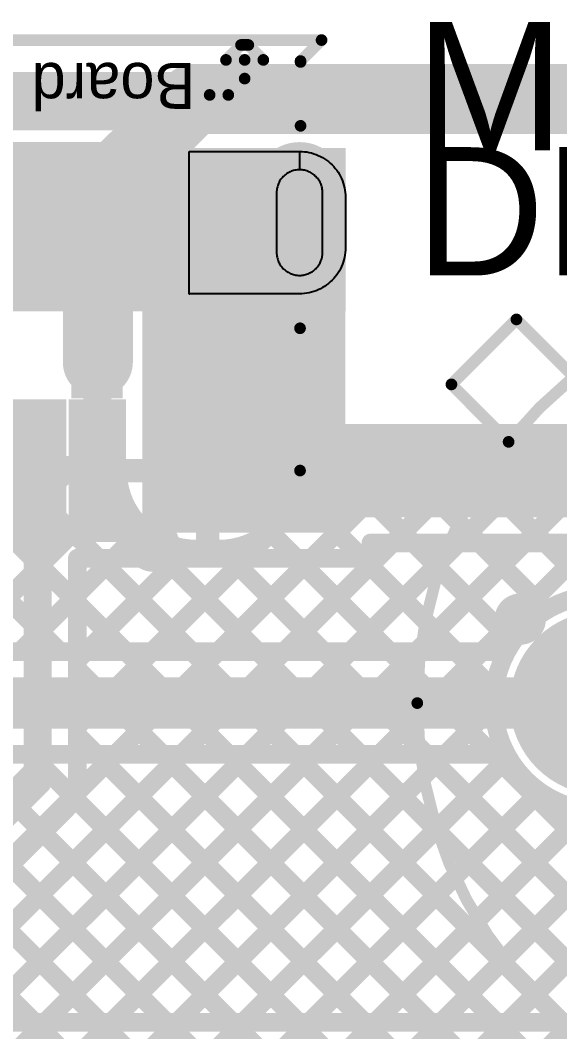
# Model space of a CAD drawing. Header units: millimetres. Extents: x 0 to 214, y 0 to 214.
# Drawn here: x 4.8047 to 5.0359, y 3.8891 to 4.3228 of the extents above; entities that cross this region are included whole.
import ezdxf

# ---------------------------------------------------------------- set-up
doc = ezdxf.new("R2010")
doc.units = ezdxf.units.MM
doc.header["$MEASUREMENT"] = 0
for name, color, linetype in [('BottomLayer', 5, 'Continuous'), ('BottomSolder', 6, 'Continuous'), ('MultiLayer', 9, 'Continuous'), ('PadHoleLayer', 156, 'Continuous'), ('TopLayer', 1, 'Continuous'), ('TopOverlay', 2, 'Continuous'), ('TopPaste', 8, 'Continuous'), ('TopSolder', 216, 'Continuous'), ('ViaHoleLayer', 16, 'Continuous')]:
    doc.layers.add(name, color=color, linetype=linetype)
doc.styles.add('Arial', font='', dxfattribs={"height": 0.2})
doc.styles.get('Arial').set_extended_font_data('Arial')

# ---------------------------------------------------------------- blocks, each defined once
blk = doc.blocks.new('AS312_22')
at = {"layer": 'BottomLayer'}
h = blk.add_hatch(color=5, dxfattribs=at)
edge = h.paths.add_edge_path()
edge.add_arc((-0.1, 0.05), 0.03543, 0, 360)
at = {"layer": 'BottomSolder'}
h = blk.add_hatch(color=6, dxfattribs=at)
edge = h.paths.add_edge_path()
edge.add_arc((-0.1, 0.05), 0.03943, 0, 360)
at = {"layer": 'MultiLayer'}
h = blk.add_hatch(color=9, dxfattribs=at)
edge = h.paths.add_edge_path()
edge.add_arc((-0.1, 0.05), 0.03543, 0, 360)
at = {"layer": 'TopLayer'}
h = blk.add_hatch(color=1, dxfattribs=at)
edge = h.paths.add_edge_path()
edge.add_arc((-0.1, 0.05), 0.03543, 0, 360)
at = {"layer": 'TopSolder'}
h = blk.add_hatch(color=216, dxfattribs=at)
edge = h.paths.add_edge_path()
edge.add_arc((-0.1, 0.05), 0.03943, 0, 360)
at = {"layer": 'TopOverlay'}
for points, const_width in [([(0.17913, 0.05, 1), (-0.17913, 0.05, 1)], 0.005), ([(-0.1379, 0.21449, 1), (-0.1354, 0.21449, 1)], 0.0025), ([(-0.1379, 0.21449, 1), (-0.1354, 0.21449, 1)], 0.0025), ([(-0.16576, 0.18663, 1), (-0.16326, 0.18663, 1)], 0.0025), ([(-0.16574, 0.18665, 1), (-0.16324, 0.18665, 1)], 0.0025), ([(-0.14125, 0.162, 1), (-0.13875, 0.162, 1)], 0.0025), ([(-0.129, 0.086, 1), (-0.141, 0.086, 1)], 0.01), ([(-0.1435, 0.086, 1), (-0.1385, 0.086, 1)], 0.005), ([(-0.1315, 0.086, 1), (-0.1265, 0.086, 1)], 0.005), ([(-0.18038, 0.05, 1), (-0.17788, 0.05, 1)], 0.0025)]:
    blk.add_lwpolyline(points, format="xyb", close=True, dxfattribs=dict(at, const_width=const_width))
at = {"layer": 'TopOverlay', "const_width": 0.005}
for points in [[(-0.16449, 0.18665), (-0.13665, 0.21449)], [(-0.13665, 0.21449), (-0.11208, 0.18992)], [(-0.16451, 0.18663), (-0.14, 0.162)]]:
    blk.add_lwpolyline(points, dxfattribs=at)
blk = doc.blocks.new('10118194_0001LF_84')
at = {"layer": 'BottomLayer'}
h = blk.add_hatch(color=5, dxfattribs=at)
edge = h.paths.add_edge_path()
edge.add_arc((-0.0935, 0.05315), 0.01969, 270, 450)
edge.add_line((-0.0935, 0.07283), (-0.10335, 0.07283))
edge.add_arc((-0.10335, 0.05315), 0.01969, 90, 270)
edge.add_line((-0.10335, 0.03346), (-0.0935, 0.03346))
h = blk.add_hatch(color=5, dxfattribs=at)
edge = h.paths.add_edge_path()
edge.add_arc((-0.1378, -0.06791), 0.01575, 180, 360)
edge.add_line((-0.12205, -0.06791), (-0.12205, -0.03839))
edge.add_arc((-0.1378, -0.03839), 0.01575, 0, 180)
edge.add_line((-0.15354, -0.03839), (-0.15354, -0.06791))
at = {"layer": 'BottomSolder'}
h = blk.add_hatch(color=6, dxfattribs=at)
edge = h.paths.add_edge_path()
edge.add_arc((-0.0935, 0.05315), 0.02369, 270, 450)
edge.add_line((-0.0935, 0.07683), (-0.10335, 0.07683))
edge.add_arc((-0.10335, 0.05315), 0.02369, 90, 270)
edge.add_line((-0.10335, 0.02946), (-0.0935, 0.02946))
h = blk.add_hatch(color=6, dxfattribs=at)
edge = h.paths.add_edge_path()
edge.add_arc((-0.1378, -0.06791), 0.01975, 180, 360)
edge.add_line((-0.11805, -0.06791), (-0.11805, -0.03839))
edge.add_arc((-0.1378, -0.03839), 0.01975, 0, 180)
edge.add_line((-0.15754, -0.03839), (-0.15754, -0.06791))
at = {"layer": 'MultiLayer'}
h = blk.add_hatch(color=9, dxfattribs=at)
edge = h.paths.add_edge_path()
edge.add_arc((-0.0935, 0.05315), 0.01969, 270, 450)
edge.add_line((-0.0935, 0.07283), (-0.10335, 0.07283))
edge.add_arc((-0.10335, 0.05315), 0.01969, 90, 270)
edge.add_line((-0.10335, 0.03346), (-0.0935, 0.03346))
h = blk.add_hatch(color=9, dxfattribs=at)
edge = h.paths.add_edge_path()
edge.add_arc((-0.1378, -0.06791), 0.01575, 180, 360)
edge.add_line((-0.12205, -0.06791), (-0.12205, -0.03839))
edge.add_arc((-0.1378, -0.03839), 0.01575, 0, 180)
edge.add_line((-0.15354, -0.03839), (-0.15354, -0.06791))
at = {"layer": 'PadHoleLayer'}
h = blk.add_hatch(color=156, dxfattribs=at)
edge = h.paths.add_edge_path()
edge.add_arc((-0.09252, 0.05315), 0.01083, 270, 450)
edge.add_line((-0.09252, 0.06398), (-0.10433, 0.06398))
edge.add_arc((-0.10433, 0.05315), 0.01083, 90, 270)
edge.add_line((-0.10433, 0.04232), (-0.09252, 0.04232))
h = blk.add_hatch(color=156, dxfattribs=at)
edge = h.paths.add_edge_path()
edge.add_arc((-0.1378, -0.06594), 0.00984, 180, 360)
edge.add_line((-0.12795, -0.06594), (-0.12795, -0.04035))
edge.add_arc((-0.1378, -0.04035), 0.00984, 0, 180)
edge.add_line((-0.14764, -0.04035), (-0.14764, -0.06594))
at = {"layer": 'TopLayer'}
for points in [[(-0.05945, 0.07972), (-0.04291, 0.07972), (-0.04291, 0.02657), (-0.05945, 0.02657)], [(-0.03386, 0.07972), (-0.01732, 0.07972), (-0.01732, 0.02657), (-0.03386, 0.02657)], [(-0.0689, -0.02264), (-0.00984, -0.02264), (-0.00984, -0.08366), (-0.0689, -0.08366)]]:
    blk.add_hatch(color=1, dxfattribs=at).paths.add_polyline_path(points)
h = blk.add_hatch(color=1, dxfattribs=at)
edge = h.paths.add_edge_path()
edge.add_arc((-0.0935, 0.05315), 0.01969, 270, 450)
edge.add_line((-0.0935, 0.07283), (-0.10335, 0.07283))
edge.add_arc((-0.10335, 0.05315), 0.01969, 90, 270)
edge.add_line((-0.10335, 0.03346), (-0.0935, 0.03346))
h = blk.add_hatch(color=1, dxfattribs=at)
edge = h.paths.add_edge_path()
edge.add_arc((-0.1378, -0.06791), 0.01575, 180, 360)
edge.add_line((-0.12205, -0.06791), (-0.12205, -0.03839))
edge.add_arc((-0.1378, -0.03839), 0.01575, 0, 180)
edge.add_line((-0.15354, -0.03839), (-0.15354, -0.06791))
at = {"layer": 'TopOverlay'}
blk.add_hatch(color=2, dxfattribs=at).paths.add_polyline_path([(-0.062, 0.01114), (-0.04, 0.01114), (-0.04, 0.02214), (-0.062, 0.02214)])
at = {"layer": 'TopPaste'}
for points in [[(-0.05945, 0.07972), (-0.04291, 0.07972), (-0.04291, 0.02657), (-0.05945, 0.02657)], [(-0.03386, 0.07972), (-0.01732, 0.07972), (-0.01732, 0.02657), (-0.03386, 0.02657)], [(-0.0689, -0.02264), (-0.00984, -0.02264), (-0.00984, -0.08366), (-0.0689, -0.08366)]]:
    blk.add_hatch(color=8, dxfattribs=at).paths.add_polyline_path(points)
at = {"layer": 'TopSolder'}
for points in [[(-0.06345, 0.08372), (-0.03891, 0.08372), (-0.03891, 0.02257), (-0.06345, 0.02257)], [(-0.03786, 0.08372), (-0.01332, 0.08372), (-0.01332, 0.02257), (-0.03786, 0.02257)], [(-0.0729, -0.01864), (-0.00584, -0.01864), (-0.00584, -0.08766), (-0.0729, -0.08766)]]:
    blk.add_hatch(color=216, dxfattribs=at).paths.add_polyline_path(points)
h = blk.add_hatch(color=216, dxfattribs=at)
edge = h.paths.add_edge_path()
edge.add_arc((-0.0935, 0.05315), 0.02369, 270, 450)
edge.add_line((-0.0935, 0.07683), (-0.10335, 0.07683))
edge.add_arc((-0.10335, 0.05315), 0.02369, 90, 270)
edge.add_line((-0.10335, 0.02946), (-0.0935, 0.02946))
h = blk.add_hatch(color=216, dxfattribs=at)
edge = h.paths.add_edge_path()
edge.add_arc((-0.1378, -0.06791), 0.01975, 180, 360)
edge.add_line((-0.11805, -0.06791), (-0.11805, -0.03839))
edge.add_arc((-0.1378, -0.03839), 0.01975, 0, 180)
edge.add_line((-0.15754, -0.03839), (-0.15754, -0.06791))
at = {"layer": 'TopLayer'}
for p, q in [((-0.14937, -0.0264), (-0.14852, -0.02581)), ((-0.14852, -0.02581), (-0.14764, -0.02528)), ((-0.14764, -0.02528), (-0.14673, -0.02478)), ((-0.14673, -0.02478), (-0.1458, -0.02434)), ((-0.1458, -0.02434), (-0.14485, -0.02395)), ((-0.14485, -0.02395), (-0.14388, -0.0236)), ((-0.14388, -0.0236), (-0.14289, -0.02331)), ((-0.14289, -0.02331), (-0.14189, -0.02307)), ((-0.14189, -0.02307), (-0.14087, -0.02288)), ((-0.14087, -0.02288), (-0.13985, -0.02275)), ((-0.13985, -0.02275), (-0.13883, -0.02266)), ((-0.13883, -0.02266), (-0.1378, -0.02264)), ((-0.1378, -0.02264), (-0.09075, -0.02264)), ((-0.09075, -0.02264), (-0.09075, -0.02244)), ((-0.09075, -0.02244), (-0.09055, -0.02244)), ((-0.09055, -0.02244), (-0.09055, -0.08366)), ((-0.15372, -0.03075), (-0.15309, -0.02993)), ((-0.15309, -0.02993), (-0.15242, -0.02915)), ((-0.15242, -0.02915), (-0.15171, -0.0284)), ((-0.15171, -0.0284), (-0.15097, -0.02769)), ((-0.15097, -0.02769), (-0.15018, -0.02702)), ((-0.15018, -0.02702), (-0.14937, -0.0264)), ((-0.15617, -0.03527), (-0.15578, -0.03432)), ((-0.15578, -0.03432), (-0.15533, -0.03339)), ((-0.15533, -0.03339), (-0.15484, -0.03248)), ((-0.15484, -0.03248), (-0.1543, -0.0316)), ((-0.1543, -0.0316), (-0.15372, -0.03075)), ((-0.14576, -0.03457), (-0.14605, -0.03499)), ((-0.14544, -0.03416), (-0.14576, -0.03457)), ((-0.14511, -0.03377), (-0.14544, -0.03416)), ((-0.14475, -0.03339), (-0.14511, -0.03377)), ((-0.14438, -0.03304), (-0.14475, -0.03339)), ((-0.14399, -0.03271), (-0.14438, -0.03304)), ((-0.14358, -0.03239), (-0.14399, -0.03271)), ((-0.14316, -0.0321), (-0.14358, -0.03239)), ((-0.14272, -0.03183), (-0.14316, -0.0321)), ((-0.14226, -0.03158), (-0.14272, -0.03183)), ((-0.1418, -0.03136), (-0.14226, -0.03158)), ((-0.14132, -0.03117), (-0.1418, -0.03136)), ((-0.14084, -0.03099), (-0.14132, -0.03117)), ((-0.14034, -0.03085), (-0.14084, -0.03099)), ((-0.13984, -0.03073), (-0.14034, -0.03085)), ((-0.13933, -0.03063), (-0.13984, -0.03073)), ((-0.13882, -0.03057), (-0.13933, -0.03063)), ((-0.13831, -0.03053), (-0.13882, -0.03057)), ((-0.1378, -0.03051), (-0.13831, -0.03053)), ((-0.13728, -0.03053), (-0.1378, -0.03051)), ((-0.13677, -0.03057), (-0.13728, -0.03053)), ((-0.13626, -0.03063), (-0.13677, -0.03057)), ((-0.13575, -0.03073), (-0.13626, -0.03063)), ((-0.13525, -0.03085), (-0.13575, -0.03073)), ((-0.13475, -0.03099), (-0.13525, -0.03085)), ((-0.13427, -0.03117), (-0.13475, -0.03099)), ((-0.13379, -0.03136), (-0.13427, -0.03117)), ((-0.13333, -0.03158), (-0.13379, -0.03136)), ((-0.13287, -0.03183), (-0.13333, -0.03158)), ((-0.13243, -0.0321), (-0.13287, -0.03183)), ((-0.13201, -0.03239), (-0.13243, -0.0321)), ((-0.1316, -0.03271), (-0.13201, -0.03239)), ((-0.13121, -0.03304), (-0.1316, -0.03271)), ((-0.13084, -0.03339), (-0.13121, -0.03304)), ((-0.13048, -0.03377), (-0.13084, -0.03339)), ((-0.13015, -0.03416), (-0.13048, -0.03377)), ((-0.12983, -0.03457), (-0.13015, -0.03416)), ((-0.12954, -0.03499), (-0.12983, -0.03457)), ((-0.15724, -0.03924), (-0.15705, -0.03823)), ((-0.15705, -0.03823), (-0.15681, -0.03723)), ((-0.15681, -0.03723), (-0.15652, -0.03624)), ((-0.15652, -0.03624), (-0.15617, -0.03527)), ((-0.14752, -0.03881), (-0.14758, -0.03933)), ((-0.14742, -0.03831), (-0.14752, -0.03881)), ((-0.1473, -0.03781), (-0.14742, -0.03831)), ((-0.14716, -0.03731), (-0.1473, -0.03781)), ((-0.14698, -0.03683), (-0.14716, -0.03731)), ((-0.14679, -0.03635), (-0.14698, -0.03683)), ((-0.14656, -0.03589), (-0.14679, -0.03635)), ((-0.14632, -0.03543), (-0.14656, -0.03589)), ((-0.14605, -0.03499), (-0.14632, -0.03543)), ((-0.12927, -0.03543), (-0.12954, -0.03499)), ((-0.12903, -0.03589), (-0.12927, -0.03543)), ((-0.1288, -0.03635), (-0.12903, -0.03589)), ((-0.12861, -0.03683), (-0.1288, -0.03635)), ((-0.12843, -0.03731), (-0.12861, -0.03683)), ((-0.12829, -0.03781), (-0.12843, -0.03731)), ((-0.12817, -0.03831), (-0.12829, -0.03781)), ((-0.12807, -0.03881), (-0.12817, -0.03831)), ((-0.12801, -0.03933), (-0.12807, -0.03881)), ((-0.15748, -0.04232), (-0.15745, -0.04129)), ((-0.15748, -0.06398), (-0.15748, -0.04232)), ((-0.15745, -0.04129), (-0.15737, -0.04027)), ((-0.15737, -0.04027), (-0.15724, -0.03924)), ((-0.14762, -0.03984), (-0.14764, -0.04035)), ((-0.14764, -0.04035), (-0.14764, -0.06594)), ((-0.14758, -0.03933), (-0.14762, -0.03984)), ((-0.12797, -0.03984), (-0.12801, -0.03933)), ((-0.12795, -0.04035), (-0.12797, -0.03984)), ((-0.12795, -0.04075), (-0.12795, -0.04035)), ((-0.12795, -0.06555), (-0.12795, -0.04075)), ((-0.15745, -0.06505), (-0.15748, -0.06398)), ((-0.15737, -0.06608), (-0.15745, -0.06505)), ((-0.15724, -0.0671), (-0.15737, -0.06608)), ((-0.15705, -0.06811), (-0.15724, -0.0671)), ((-0.15681, -0.06911), (-0.15705, -0.06811)), ((-0.15652, -0.07009), (-0.15681, -0.06911)), ((-0.14764, -0.06594), (-0.14762, -0.06651)), ((-0.14762, -0.06651), (-0.14758, -0.06702)), ((-0.14758, -0.06702), (-0.14752, -0.06753)), ((-0.14752, -0.06753), (-0.14742, -0.06803)), ((-0.14742, -0.06803), (-0.1473, -0.06853)), ((-0.1473, -0.06853), (-0.14716, -0.06902)), ((-0.14716, -0.06902), (-0.14699, -0.0695)), ((-0.1286, -0.0695), (-0.12843, -0.06902)), ((-0.12843, -0.06902), (-0.12829, -0.06853)), ((-0.12829, -0.06853), (-0.12817, -0.06803)), ((-0.12817, -0.06803), (-0.12807, -0.06753)), ((-0.12807, -0.06753), (-0.12801, -0.06702)), ((-0.12801, -0.06702), (-0.12797, -0.06651)), ((-0.12797, -0.06651), (-0.12795, -0.06594)), ((-0.12795, -0.06594), (-0.12795, -0.06555)), ((-0.15618, -0.07106), (-0.15652, -0.07009)), ((-0.15578, -0.07201), (-0.15618, -0.07106)), ((-0.15534, -0.07294), (-0.15578, -0.07201)), ((-0.15485, -0.07384), (-0.15534, -0.07294)), ((-0.14699, -0.0695), (-0.14679, -0.06998)), ((-0.14679, -0.06998), (-0.14657, -0.07044)), ((-0.14657, -0.07044), (-0.14633, -0.07089)), ((-0.14633, -0.07089), (-0.14606, -0.07133)), ((-0.14606, -0.07133), (-0.14577, -0.07175)), ((-0.14577, -0.07175), (-0.14546, -0.07216)), ((-0.14546, -0.07216), (-0.14512, -0.07255)), ((-0.14512, -0.07255), (-0.14477, -0.07292)), ((-0.14477, -0.07292), (-0.1444, -0.07327)), ((-0.1444, -0.07327), (-0.14401, -0.07361)), ((-0.14401, -0.07361), (-0.1436, -0.07392)), ((-0.13199, -0.07392), (-0.13158, -0.07361)), ((-0.13158, -0.07361), (-0.13119, -0.07327)), ((-0.13119, -0.07327), (-0.13082, -0.07292)), ((-0.13082, -0.07292), (-0.13047, -0.07255)), ((-0.13047, -0.07255), (-0.13014, -0.07216)), ((-0.13014, -0.07216), (-0.12982, -0.07175)), ((-0.12982, -0.07175), (-0.12953, -0.07133)), ((-0.12953, -0.07133), (-0.12926, -0.07089)), ((-0.12926, -0.07089), (-0.12902, -0.07044)), ((-0.12902, -0.07044), (-0.1288, -0.06998)), ((-0.1288, -0.06998), (-0.1286, -0.0695)), ((-0.15431, -0.07472), (-0.15485, -0.07384)), ((-0.15373, -0.07557), (-0.15431, -0.07472)), ((-0.1531, -0.07638), (-0.15373, -0.07557)), ((-0.15244, -0.07716), (-0.1531, -0.07638)), ((-0.15173, -0.07791), (-0.15244, -0.07716)), ((-0.15098, -0.07862), (-0.15173, -0.07791)), ((-0.1436, -0.07392), (-0.14318, -0.07421)), ((-0.14318, -0.07421), (-0.14274, -0.07448)), ((-0.14274, -0.07448), (-0.14229, -0.07472)), ((-0.14229, -0.07472), (-0.14183, -0.07494)), ((-0.14183, -0.07494), (-0.14135, -0.07514)), ((-0.14135, -0.07514), (-0.14087, -0.07531)), ((-0.14087, -0.07531), (-0.14038, -0.07545)), ((-0.14038, -0.07545), (-0.13988, -0.07557)), ((-0.13988, -0.07557), (-0.13938, -0.07567)), ((-0.13938, -0.07567), (-0.13887, -0.07573)), ((-0.13887, -0.07573), (-0.13836, -0.07577)), ((-0.13836, -0.07577), (-0.13789, -0.07579)), ((-0.13789, -0.07579), (-0.13789, -0.08366)), ((-0.1377, -0.07579), (-0.13723, -0.07577)), ((-0.1377, -0.08366), (-0.1377, -0.07579)), ((-0.13723, -0.07577), (-0.13672, -0.07573)), ((-0.13672, -0.07573), (-0.13621, -0.07567)), ((-0.13621, -0.07567), (-0.13571, -0.07557)), ((-0.13571, -0.07557), (-0.13521, -0.07545)), ((-0.13521, -0.07545), (-0.13472, -0.07531)), ((-0.13472, -0.07531), (-0.13424, -0.07514)), ((-0.13424, -0.07514), (-0.13376, -0.07494)), ((-0.13376, -0.07494), (-0.1333, -0.07472)), ((-0.1333, -0.07472), (-0.13285, -0.07448)), ((-0.13285, -0.07448), (-0.13241, -0.07421)), ((-0.13241, -0.07421), (-0.13199, -0.07392)), ((-0.1502, -0.07929), (-0.15098, -0.07862)), ((-0.14939, -0.07991), (-0.1502, -0.07929)), ((-0.14854, -0.08049), (-0.14939, -0.07991)), ((-0.14766, -0.08103), (-0.14854, -0.08049)), ((-0.14676, -0.08152), (-0.14766, -0.08103)), ((-0.14583, -0.08196), (-0.14676, -0.08152)), ((-0.14488, -0.08236), (-0.14583, -0.08196)), ((-0.14391, -0.0827), (-0.14488, -0.08236)), ((-0.14293, -0.08299), (-0.14391, -0.0827)), ((-0.14193, -0.08323), (-0.14293, -0.08299)), ((-0.14092, -0.08342), (-0.14193, -0.08323)), ((-0.1399, -0.08355), (-0.14092, -0.08342)), ((-0.13887, -0.08363), (-0.1399, -0.08355)), ((-0.13789, -0.08366), (-0.13887, -0.08363)), ((-0.09055, -0.08366), (-0.1377, -0.08366))]:
    blk.add_line(p, q, dxfattribs=at)
at = {"layer": 'TopOverlay'}
for points, const_width in [([(-0.0686, 0.08515, 1), (-0.0814, 0.08515, 1)], 0.01), ([(-0.0839, 0.08515, 1), (-0.0789, 0.08515, 1)], 0.005), ([(-0.0711, 0.08515, 1), (-0.0661, 0.08515, 1)], 0.005), ([(-0.13925, 0.05315, 1), (-0.13675, 0.05315, 1)], 0.0025), ([(-0.13925, -0.00785, 1), (-0.13675, -0.00785, 1)], 0.0025), ([(-0.13947, -0.09463, 1), (-0.13697, -0.09463, 1)], 0.0025), ([(-0.10852, -0.10789, 1), (-0.10602, -0.10789, 1)], 0.0025), ([(-0.10852, -0.10789, 1), (-0.10602, -0.10789, 1)], 0.0025), ([(-0.10052, -0.10789, 1), (-0.09802, -0.10789, 1)], 0.0025), ([(-0.11552, -0.11489, 1), (-0.11302, -0.11489, 1)], 0.0025), ([(-0.11552, -0.11489, 1), (-0.11302, -0.11489, 1)], 0.0025), ([(-0.13947, -0.122, 1), (-0.13697, -0.122, 1)], 0.0025), ([(-0.13947, -0.12219, 1), (-0.13697, -0.12219, 1)], 0.0025), ([(-0.13947, -0.1224, 1), (-0.13697, -0.1224, 1)], 0.0025), ([(-0.13947, -0.1224, 1), (-0.13697, -0.1224, 1)], 0.0025), ([(-0.12352, -0.12289, 1), (-0.12102, -0.12289, 1)], 0.0025), ([(-0.12352, -0.12289, 1), (-0.12102, -0.12289, 1)], 0.0025), ([(-0.11552, -0.12289, 1), (-0.11302, -0.12289, 1)], 0.0025), ([(-0.11552, -0.12289, 1), (-0.11302, -0.12289, 1)], 0.0025), ([(-0.11552, -0.12289, 1), (-0.11302, -0.12289, 1)], 0.0025), ([(-0.10752, -0.12289, 1), (-0.10502, -0.12289, 1)], 0.0025), ([(-0.10752, -0.12289, 1), (-0.10502, -0.12289, 1)], 0.0025), ([(-0.14847, -0.1314, 1), (-0.14597, -0.1314, 1)], 0.0025), ([(-0.14847, -0.1314, 1), (-0.14597, -0.1314, 1)], 0.0025), ([(-0.1171, -0.12931, 1), (-0.1146, -0.12931, 1)], 0.0025), ([(-0.1171, -0.12931, 1), (-0.1146, -0.12931, 1)], 0.0025), ([(-0.11395, -0.12931, 1), (-0.11145, -0.12931, 1)], 0.0025), ([(-0.11395, -0.12931, 1), (-0.11145, -0.12931, 1)], 0.0025)]:
    blk.add_lwpolyline(points, format="xyb", close=True, dxfattribs=dict(at, const_width=const_width))
at = {"layer": 'TopOverlay', "const_width": 0.005}
for points in [[(-0.138, 0.05315), (-0.138, -0.00785)], [(-0.13822, -0.09463), (-0.13822, -0.12219)], [(-0.10727, -0.10789), (-0.11427, -0.11489)], [(-0.09927, -0.10789), (-0.10727, -0.10789)], [(-0.11427, -0.11489), (-0.11427, -0.12289)], [(-0.13822, -0.1224), (-0.14722, -0.1314)], [(-0.13822, -0.122), (-0.13822, -0.1224)], [(-0.11427, -0.12289), (-0.12227, -0.12289)], [(-0.11585, -0.12931), (-0.12227, -0.12289)], [(-0.10627, -0.12289), (-0.11427, -0.12289)], [(-0.10627, -0.12289), (-0.1127, -0.12931)], [(0.14637, -0.1314), (-0.14722, -0.1314)], [(-0.1127, -0.12931), (-0.11585, -0.12931)]]:
    blk.add_lwpolyline(points, dxfattribs=at)
at = {"layer": 'TopOverlay'}
blk.add_text('Board Edge ', height=0.019685, dxfattribs=at).set_placement((-0.0932, -0.12159))

msp = doc.modelspace()

# ---------------------------------------------------------------- hatches: boundary and pattern name
at = {"layer": 'BottomLayer'}
h = msp.add_hatch(color=5, dxfattribs=at)
edge = h.paths.add_edge_path()
edge.add_arc((4.838, 4.17616), 0.01181, 0, 360)
at = {"layer": 'BottomSolder'}
h = msp.add_hatch(color=6, dxfattribs=at)
edge = h.paths.add_edge_path()
edge.add_arc((4.838, 4.17616), 0.00991, 0, 360)
at = {"layer": 'TopLayer'}
for points in [[(4.94411, 4.268), (4.627, 4.268), (4.627, 4.198), (4.94411, 4.198)], [(4.857, 4.227), (4.857, 4.103), (4.944, 4.103), (4.944, 4.227)]]:
    msp.add_hatch(color=1, dxfattribs=at).paths.add_polyline_path(points)
h = msp.add_hatch(color=1, dxfattribs=at)
edge = h.paths.add_edge_path()
edge.add_arc((4.838, 4.17616), 0.01181, 0, 360)
at = {"layer": 'TopSolder'}
h = msp.add_hatch(color=216, dxfattribs=at)
edge = h.paths.add_edge_path()
edge.add_arc((4.838, 4.17616), 0.00991, 0, 360)
at = {"layer": 'ViaHoleLayer'}
h = msp.add_hatch(color=16, dxfattribs=at)
edge = h.paths.add_edge_path()
edge.add_arc((4.838, 4.17616), 0.00591, 0, 360)

# ---------------------------------------------------------------- linework, layer by layer
at = {"layer": 'BottomLayer'}
for points, const_width in [([(4.838, 4.248), (4.879, 4.289)], 0.03), ([(4.879, 4.289), (5.474, 4.289)], 0.03), ([(4.838, 4.17616), (4.838, 4.248)], 0.03), ([(4.72673, 4.132), (4.84653, 4.132)], 0.008), ([(4.74179, 4.132), (4.82179, 4.052)], 0.008), ([(4.74796, 4.052), (4.82796, 4.132)], 0.008), ([(4.77007, 4.132), (4.85007, 4.052)], 0.008), ([(4.79836, 4.132), (4.87836, 4.052)], 0.008), ([(4.82664, 4.132), (4.90664, 4.052)], 0.008), ([(4.85045, 4.1297), (4.88506, 4.1297)], 0.01), ([(4.8611, 4.052), (4.9411, 4.132)], 0.008), ([(4.88506, 4.1297), (4.91966, 4.1297)], 0.01), ([(4.88506, 4.10002), (4.88506, 4.1297)], 0.01), ([(4.88939, 4.052), (4.96939, 4.132)], 0.008), ([(4.91767, 4.052), (4.99767, 4.132)], 0.008), ([(4.92358, 4.132), (5.4645, 4.132)], 0.008), ([(4.93978, 4.132), (5.01563, 4.05615)], 0.008), ([(4.94596, 4.052), (5.02595, 4.132)], 0.008), ([(4.96806, 4.132), (5.0302, 4.06987)], 0.008), ([(4.97424, 4.052), (5.05424, 4.132)], 0.008), ([(4.99635, 4.132), (5.05196, 4.07639)], 0.008), ([(5.00252, 4.052), (5.08252, 4.132)], 0.008), ([(5.02463, 4.132), (5.09913, 4.0575)], 0.008), ([(4.77625, 4.052), (4.84714, 4.12289)], 0.008), ([(4.92251, 4.12098), (4.99149, 4.052)], 0.008), ([(4.80453, 4.052), (4.85739, 4.10485)], 0.008), ([(4.91146, 4.10375), (4.96321, 4.052)], 0.008), ([(4.83282, 4.052), (4.87698, 4.09616)], 0.008), ([(4.88013, 4.09602), (4.88998, 4.09602)], 0.008), ([(4.8909, 4.09603), (4.93493, 4.052)], 0.008), ([(4.6596, 4.052), (5.01311, 4.052)], 0.008), ([(4.65048, 4.03), (5.054, 4.03)], 0.022), ([(4.65048, 4.008), (5.01311, 4.008)], 0.008), ([(4.69608, 4.008), (4.81095, 3.89313)], 0.008), ([(4.70223, 3.89313), (4.8171, 4.008)], 0.008), ([(4.72437, 4.008), (4.83924, 3.89313)], 0.008), ([(4.73051, 3.89313), (4.84539, 4.008)], 0.008), ([(4.75265, 4.008), (4.86752, 3.89313)], 0.008), ([(4.7588, 3.89313), (4.87367, 4.008)], 0.008), ([(4.78094, 4.008), (4.89581, 3.89313)], 0.008), ([(4.78708, 3.89313), (4.90196, 4.008)], 0.008), ([(4.80922, 4.008), (4.92409, 3.89313)], 0.008), ([(4.81537, 3.89313), (4.93024, 4.008)], 0.008), ([(4.8375, 4.008), (4.95238, 3.89313)], 0.008), ([(4.84365, 3.89313), (4.95852, 4.008)], 0.008), ([(4.86579, 4.008), (4.98066, 3.89313)], 0.008), ([(4.87194, 3.89313), (4.98681, 4.008)], 0.008), ([(4.89407, 4.008), (5.00894, 3.89313)], 0.008), ([(4.92236, 4.008), (5.03723, 3.89313)], 0.008), ([(4.95064, 4.008), (5.06551, 3.89313)], 0.008), ([(4.97893, 4.008), (5.08885, 3.89808)], 0.008), ([(5.00721, 4.008), (5.10299, 3.91222)], 0.008), ([(4.90022, 3.89313), (5.01382, 4.00673)], 0.008), ([(4.98507, 3.89313), (5.097, 4.00505)], 0.008), ([(5.01336, 3.89313), (5.12073, 4.0005)], 0.008), ([(4.9285, 3.89313), (5.02735, 3.99198)], 0.008), ([(4.95679, 3.89313), (5.04766, 3.984)], 0.008), ([(2.673, 3.89313), (5.08389, 3.89313)], 0.008)]:
    msp.add_lwpolyline(points, dxfattribs=dict(at, const_width=const_width))
for points, const_width in [([(4.8715, 4.289, 1), (4.8865, 4.289, 1)], 0.015), ([(4.8715, 4.289, 1), (4.8865, 4.289, 1)], 0.015), ([(4.8305, 4.248, 1), (4.8455, 4.248, 1)], 0.015), ([(4.8305, 4.248, 1), (4.8455, 4.248, 1)], 0.015), ([(4.8305, 4.17616, 1), (4.8455, 4.17616, 1)], 0.015), ([(4.82464, 4.132, 1), (4.82864, 4.132, 1)], 0.004), ([(4.82596, 4.132, 1), (4.82996, 4.132, 1)], 0.004), ([(4.84453, 4.132, 1), (4.84853, 4.132, 1)], 0.004), ([(4.84453, 4.132, 1), (4.84853, 4.132, 1)], 0.004), ([(4.84795, 4.1297, 1), (4.85295, 4.1297, 1)], 0.005), ([(4.88256, 4.1297, 1), (4.88756, 4.1297, 1)], 0.005), ([(4.88256, 4.1297, 1), (4.88756, 4.1297, 1)], 0.005), ([(4.88256, 4.1297, 1), (4.88756, 4.1297, 1)], 0.005), ([(4.91716, 4.1297, 1), (4.92216, 4.1297, 1)], 0.005), ([(4.92158, 4.132, 1), (4.92558, 4.132, 1)], 0.004), ([(4.92166, 4.1297, 1), (4.92566, 4.1297, 1)], 0.004), ([(4.93778, 4.132, 1), (4.94178, 4.132, 1)], 0.004), ([(4.9391, 4.132, 1), (4.9431, 4.132, 1)], 0.004), ([(4.96606, 4.132, 1), (4.97006, 4.132, 1)], 0.004), ([(4.96739, 4.132, 1), (4.97139, 4.132, 1)], 0.004), ([(4.99435, 4.132, 1), (4.99835, 4.132, 1)], 0.004), ([(4.99567, 4.132, 1), (4.99967, 4.132, 1)], 0.004), ([(5.02263, 4.132, 1), (5.02663, 4.132, 1)], 0.004), ([(5.02395, 4.132, 1), (5.02795, 4.132, 1)], 0.004), ([(4.84514, 4.12289, 1), (4.84914, 4.12289, 1)], 0.004), ([(4.92051, 4.12098, 1), (4.92451, 4.12098, 1)], 0.004), ([(4.85539, 4.10485, 1), (4.85939, 4.10485, 1)], 0.004), ([(4.90946, 4.10375, 1), (4.91346, 4.10375, 1)], 0.004), ([(4.88256, 4.10002, 1), (4.88756, 4.10002, 1)], 0.005), ([(4.87498, 4.09616, 1), (4.87898, 4.09616, 1)], 0.004), ([(4.87813, 4.09602, 1), (4.88213, 4.09602, 1)], 0.004), ([(4.87813, 4.09602, 1), (4.88213, 4.09602, 1)], 0.004), ([(4.88798, 4.09602, 1), (4.89198, 4.09602, 1)], 0.004), ([(4.88798, 4.09602, 1), (4.89198, 4.09602, 1)], 0.004), ([(4.8889, 4.09603, 1), (4.8929, 4.09603, 1)], 0.004), ([(5.0282, 4.06987, 1), (5.0322, 4.06987, 1)], 0.004), ([(5.01363, 4.05615, 1), (5.01763, 4.05615, 1)], 0.004), ([(4.80253, 4.052, 1), (4.80653, 4.052, 1)], 0.004), ([(4.81979, 4.052, 1), (4.82379, 4.052, 1)], 0.004), ([(4.83082, 4.052, 1), (4.83482, 4.052, 1)], 0.004), ([(4.84807, 4.052, 1), (4.85207, 4.052, 1)], 0.004), ([(4.8591, 4.052, 1), (4.8631, 4.052, 1)], 0.004), ([(4.87636, 4.052, 1), (4.88036, 4.052, 1)], 0.004), ([(4.88739, 4.052, 1), (4.89139, 4.052, 1)], 0.004), ([(4.90464, 4.052, 1), (4.90864, 4.052, 1)], 0.004), ([(4.91567, 4.052, 1), (4.91967, 4.052, 1)], 0.004), ([(4.93293, 4.052, 1), (4.93693, 4.052, 1)], 0.004), ([(4.94396, 4.052, 1), (4.94796, 4.052, 1)], 0.004), ([(4.96121, 4.052, 1), (4.96521, 4.052, 1)], 0.004), ([(4.97224, 4.052, 1), (4.97624, 4.052, 1)], 0.004), ([(4.98949, 4.052, 1), (4.99349, 4.052, 1)], 0.004), ([(5.00052, 4.052, 1), (5.00452, 4.052, 1)], 0.004), ([(5.01111, 4.052, 1), (5.01511, 4.052, 1)], 0.004), ([(5.01111, 4.052, 1), (5.01511, 4.052, 1)], 0.004), ([(4.80722, 4.008, 1), (4.81122, 4.008, 1)], 0.004), ([(4.8151, 4.008, 1), (4.8191, 4.008, 1)], 0.004), ([(4.8355, 4.008, 1), (4.8395, 4.008, 1)], 0.004), ([(4.84339, 4.008, 1), (4.84739, 4.008, 1)], 0.004), ([(4.86379, 4.008, 1), (4.86779, 4.008, 1)], 0.004), ([(4.87167, 4.008, 1), (4.87567, 4.008, 1)], 0.004), ([(4.89207, 4.008, 1), (4.89607, 4.008, 1)], 0.004), ([(4.89996, 4.008, 1), (4.90396, 4.008, 1)], 0.004), ([(4.92036, 4.008, 1), (4.92436, 4.008, 1)], 0.004), ([(4.92824, 4.008, 1), (4.93224, 4.008, 1)], 0.004), ([(4.94864, 4.008, 1), (4.95264, 4.008, 1)], 0.004), ([(4.95652, 4.008, 1), (4.96052, 4.008, 1)], 0.004), ([(4.97693, 4.008, 1), (4.98093, 4.008, 1)], 0.004), ([(4.98481, 4.008, 1), (4.98881, 4.008, 1)], 0.004), ([(5.00521, 4.008, 1), (5.00921, 4.008, 1)], 0.004), ([(5.01111, 4.008, 1), (5.01511, 4.008, 1)], 0.004), ([(5.01111, 4.008, 1), (5.01511, 4.008, 1)], 0.004), ([(5.01182, 4.00673, 1), (5.01582, 4.00673, 1)], 0.004), ([(5.02535, 3.99198, 1), (5.02935, 3.99198, 1)], 0.004), ([(4.80895, 3.89313, 1), (4.81295, 3.89313, 1)], 0.004), ([(4.81337, 3.89313, 1), (4.81737, 3.89313, 1)], 0.004), ([(4.83724, 3.89313, 1), (4.84124, 3.89313, 1)], 0.004), ([(4.84165, 3.89313, 1), (4.84565, 3.89313, 1)], 0.004), ([(4.86552, 3.89313, 1), (4.86952, 3.89313, 1)], 0.004), ([(4.86994, 3.89313, 1), (4.87394, 3.89313, 1)], 0.004), ([(4.89381, 3.89313, 1), (4.89781, 3.89313, 1)], 0.004), ([(4.89822, 3.89313, 1), (4.90222, 3.89313, 1)], 0.004), ([(4.92209, 3.89313, 1), (4.92609, 3.89313, 1)], 0.004), ([(4.9265, 3.89313, 1), (4.9305, 3.89313, 1)], 0.004), ([(4.95038, 3.89313, 1), (4.95438, 3.89313, 1)], 0.004), ([(4.95479, 3.89313, 1), (4.95879, 3.89313, 1)], 0.004), ([(4.97866, 3.89313, 1), (4.98266, 3.89313, 1)], 0.004), ([(4.98307, 3.89313, 1), (4.98707, 3.89313, 1)], 0.004), ([(5.00694, 3.89313, 1), (5.01094, 3.89313, 1)], 0.004), ([(5.01136, 3.89313, 1), (5.01536, 3.89313, 1)], 0.004), ([(5.03523, 3.89313, 1), (5.03923, 3.89313, 1)], 0.004)]:
    msp.add_lwpolyline(points, format="xyb", close=True, dxfattribs=dict(at, const_width=const_width))
at = {"layer": 'BottomLayer', "const_width": 0.008}
for points in [[(4.88013, 4.09602, -0.434361), (4.84653, 4.132)], [(4.92366, 4.1297, -0.414214), (4.88998, 4.09602)], [(5.01311, 4.052, -0.601668), (5.09516, 4.0515)], [(5.09462, 4.0075, -0.593371), (5.01311, 4.008)]]:
    msp.add_lwpolyline(points, format="xyb", dxfattribs=at)
at = {"layer": 'TopLayer'}
for points, const_width in [([(4.574, 4.288), (5.487, 4.288)], 0.025), ([(4.83781, 4.1297), (4.83781, 4.17616)], 0.012), ([(4.88506, 4.1297), (5.1543, 4.1297)], 0.04), ([(4.81222, 3.9964), (4.81222, 4.1297)], 0.012), ([(3.89452, 2.944), (5.04922, 4.0987)], 0.008), ([(3.94269, 3.02045), (5.02094, 4.0987)], 0.008), ([(3.94399, 3.05003), (4.99266, 4.0987)], 0.008), ([(4.10422, 3.23855), (4.96437, 4.0987)], 0.008), ([(4.955, 4.0987), (5.14146, 4.0987)], 0.008), ([(4.955, 4.092), (4.955, 4.0987)], 0.008), ([(4.97308, 4.0987), (5.01563, 4.05615)], 0.008), ([(5.00136, 4.0987), (5.0302, 4.06987)], 0.008), ([(5.02965, 4.0987), (5.05196, 4.07639)], 0.008), ([(4.82832, 3.99093), (4.92939, 4.092)], 0.008), ([(4.82922, 3.9964), (4.82922, 4.09213)], 0.008), ([(4.82922, 4.07669), (4.84466, 4.09213)], 0.008), ([(4.82922, 4.0484), (4.87282, 4.092)], 0.008), ([(4.82922, 4.02012), (4.9011, 4.092)], 0.008), ([(4.83149, 4.09213), (4.846, 4.09213)], 0.008), ([(4.83823, 4.09213), (5.23499, 3.69537)], 0.008), ([(4.846, 4.092), (4.955, 4.092)], 0.008), ([(4.86664, 4.092), (5.24913, 3.70951)], 0.008), ([(4.89492, 4.092), (5.26327, 3.72365)], 0.008), ([(4.92321, 4.092), (5.27741, 3.7378)], 0.008), ([(4.95149, 4.092), (5.0079, 4.03559)], 0.008), ([(4.03595, 2.944), (5.16605, 4.07411)], 0.008), ([(4.82922, 4.07285), (5.22085, 3.68123)], 0.008), ([(4.06423, 2.944), (5.18019, 4.05996)], 0.008), ([(4.09251, 2.944), (5.19434, 4.04582)], 0.008), ([(4.82922, 4.04457), (5.2067, 3.66708)], 0.008), ([(3.92281, 2.944), (5.00758, 4.02878)], 0.008), ([(4.82922, 4.01628), (5.19256, 3.65294)], 0.008), ([(3.95109, 2.944), (5.01382, 4.00673)], 0.008), ([(3.87778, 3.06195), (4.81222, 3.9964)], 0.012), ([(3.97938, 2.944), (5.02735, 3.99198)], 0.008), ([(4.82775, 3.98947), (5.17842, 3.6388)], 0.008), ([(4.00766, 2.944), (5.04766, 3.984)], 0.008), ([(4.0899, 3.25003), (4.82422, 3.98436)], 0.008), ([(4.8144, 3.97454), (5.16428, 3.62466)], 0.008), ([(4.80026, 3.96039), (5.15013, 3.61052)], 0.008), ([(4.78612, 3.94625), (5.13599, 3.59637)], 0.008), ([(4.77197, 3.93211), (5.12185, 3.58223)], 0.008)]:
    msp.add_lwpolyline(points, dxfattribs=dict(at, const_width=const_width))
for points, const_width in [([(4.83481, 4.17616, 1), (4.84081, 4.17616, 1)], 0.006), ([(4.87506, 4.1297, 1), (4.89506, 4.1297, 1)], 0.02), ([(4.80922, 4.1297, 1), (4.81522, 4.1297, 1)], 0.006), ([(4.83481, 4.1297, 1), (4.84081, 4.1297, 1)], 0.006), ([(4.953, 4.0987, 1), (4.957, 4.0987, 1)], 0.004), ([(4.953, 4.0987, 1), (4.957, 4.0987, 1)], 0.004), ([(4.96237, 4.0987, 1), (4.96637, 4.0987, 1)], 0.004), ([(4.97108, 4.0987, 1), (4.97508, 4.0987, 1)], 0.004), ([(4.99066, 4.0987, 1), (4.99466, 4.0987, 1)], 0.004), ([(4.99936, 4.0987, 1), (5.00336, 4.0987, 1)], 0.004), ([(5.01894, 4.0987, 1), (5.02294, 4.0987, 1)], 0.004), ([(5.02765, 4.0987, 1), (5.03165, 4.0987, 1)], 0.004), ([(4.82722, 4.09213, 1), (4.83122, 4.09213, 1)], 0.004), ([(4.82949, 4.09213, 1), (4.83349, 4.09213, 1)], 0.004), ([(4.83623, 4.09213, 1), (4.84023, 4.09213, 1)], 0.004), ([(4.84266, 4.09213, 1), (4.84666, 4.09213, 1)], 0.004), ([(4.844, 4.09213, 1), (4.848, 4.09213, 1)], 0.004), ([(4.844, 4.092, 1), (4.848, 4.092, 1)], 0.004), ([(4.86464, 4.092, 1), (4.86864, 4.092, 1)], 0.004), ([(4.87082, 4.092, 1), (4.87482, 4.092, 1)], 0.004), ([(4.89292, 4.092, 1), (4.89693, 4.092, 1)], 0.004), ([(4.8991, 4.092, 1), (4.9031, 4.092, 1)], 0.004), ([(4.92121, 4.092, 1), (4.92521, 4.092, 1)], 0.004), ([(4.92739, 4.092, 1), (4.93139, 4.092, 1)], 0.004), ([(4.94949, 4.092, 1), (4.95349, 4.092, 1)], 0.004), ([(4.953, 4.092, 1), (4.957, 4.092, 1)], 0.004), ([(4.953, 4.092, 1), (4.957, 4.092, 1)], 0.004), ([(4.82722, 4.07669, 1), (4.83122, 4.07669, 1)], 0.004), ([(4.82722, 4.07285, 1), (4.83122, 4.07285, 1)], 0.004), ([(5.10043, 4.03, 1), (5.00757, 4.03, 1)], 0.008), ([(5.0282, 4.06987, 1), (5.0322, 4.06987, 1)], 0.004), ([(5.01363, 4.05615, 1), (5.01763, 4.05615, 1)], 0.004), ([(4.82722, 4.0484, 1), (4.83122, 4.0484, 1)], 0.004), ([(4.82722, 4.04457, 1), (4.83122, 4.04457, 1)], 0.004), ([(5.0059, 4.03559, 1), (5.0099, 4.03559, 1)], 0.004), ([(5.00557, 4.03, 1), (5.00957, 4.03, 1)], 0.004), ([(5.00558, 4.02878, 1), (5.00958, 4.02878, 1)], 0.004), ([(4.82722, 4.02012, 1), (4.83122, 4.02012, 1)], 0.004), ([(4.82722, 4.01628, 1), (4.83122, 4.01628, 1)], 0.004), ([(5.01182, 4.00673, 1), (5.01582, 4.00673, 1)], 0.004), ([(4.80922, 3.9964, 1), (4.81522, 3.9964, 1)], 0.006), ([(4.80922, 3.9964, 1), (4.81522, 3.9964, 1)], 0.006), ([(4.82722, 3.9964, 1), (4.83122, 3.9964, 1)], 0.004), ([(4.82722, 3.9964, 1), (4.83122, 3.9964, 1)], 0.004), ([(4.82722, 3.9964, 1), (4.83122, 3.9964, 1)], 0.004), ([(4.82632, 3.99093, 1), (4.83032, 3.99093, 1)], 0.004), ([(5.02535, 3.99198, 1), (5.02935, 3.99198, 1)], 0.004), ([(4.82575, 3.98947, 1), (4.82975, 3.98947, 1)], 0.004), ([(4.82222, 3.98436, 1), (4.82622, 3.98436, 1)], 0.004), ([(4.82222, 3.98436, 1), (4.82622, 3.98436, 1)], 0.004), ([(4.82224, 3.98438, 1), (4.82624, 3.98438, 1)], 0.004), ([(4.8124, 3.97454, 1), (4.8164, 3.97454, 1)], 0.004)]:
    msp.add_lwpolyline(points, format="xyb", close=True, dxfattribs=dict(at, const_width=const_width))
at = {"layer": 'TopLayer', "const_width": 0.008}
for points in [[(4.82922, 3.9964, -0.199327), (4.82422, 3.98436)], [(4.82922, 3.9964, -0.198912), (4.82424, 3.98438)]]:
    msp.add_lwpolyline(points, format="xyb", dxfattribs=at)

# ---------------------------------------------------------------- block references
at = {"rotation": 180}
msp.add_blockref('10118194_0001LF_84', (4.78663, 4.18285), dxfattribs=at)
msp.add_blockref('AS312_22', (5.154, 3.98))

# ---------------------------------------------------------------- texts
at = {"layer": 'TopOverlay', "style": 'Arial'}
for s, p in [('MOTION', (4.974, 4.26694)), ('DETETCTION', (4.974, 4.21334))]:
    msp.add_text(s, height=0.055, rotation=360, dxfattribs=at).set_placement(p)

doc.saveas('drawing.dxf')
